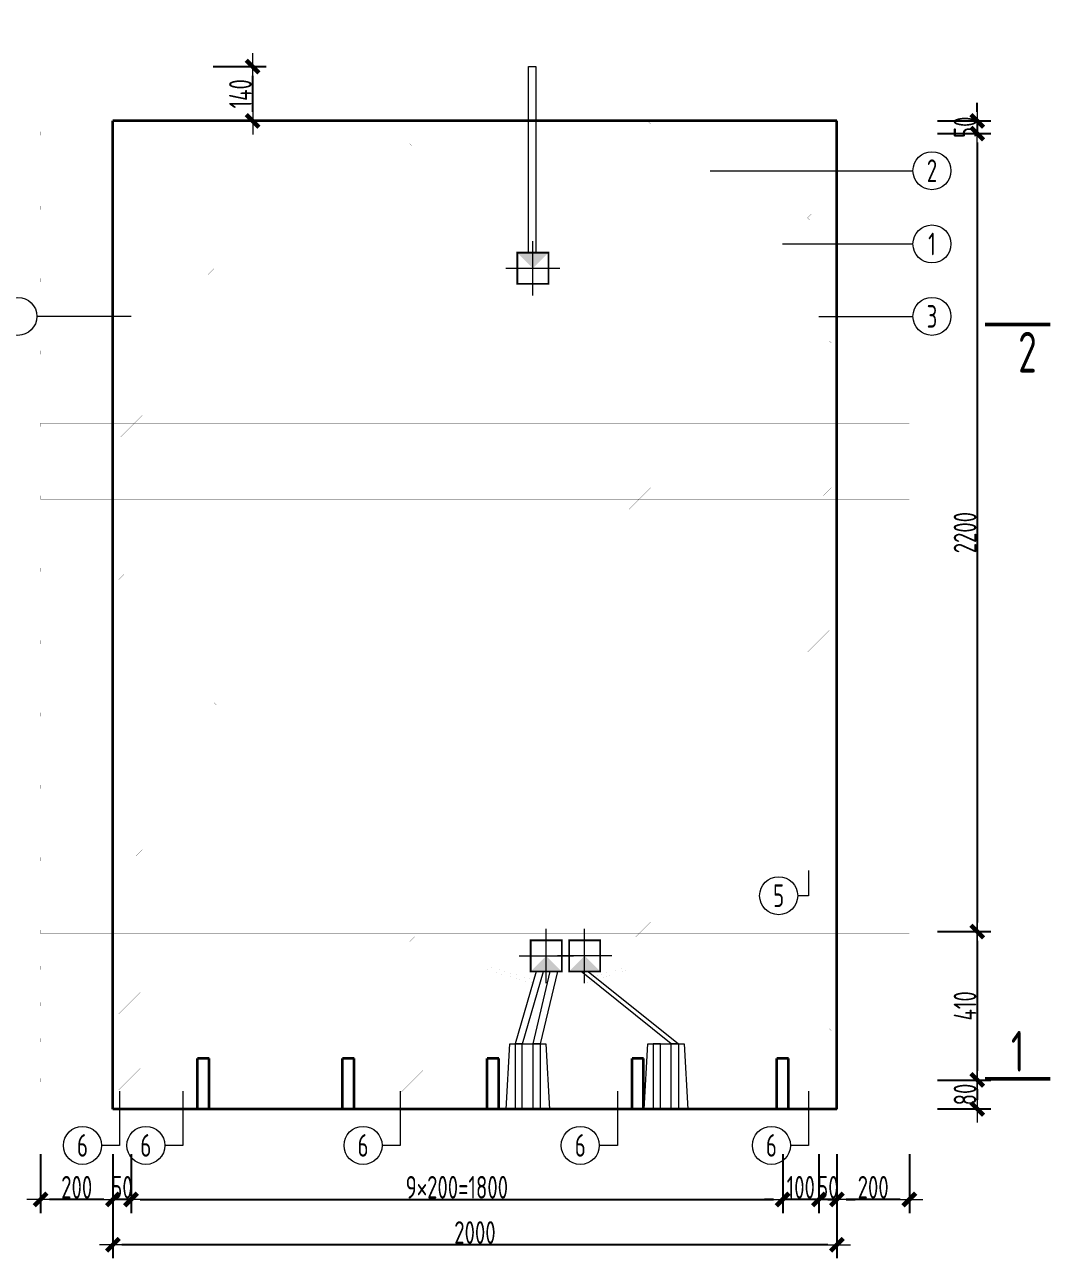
# Model space of a CAD drawing. Extents: x -85320 to 1679916, y -1321939 to 627.
# Drawn here: x 1211594 to 1222926, y -1169904 to -1156270 of the extents above; entities that cross this region are included whole.
import ezdxf
from ezdxf.enums import TextEntityAlignment as Align

# ---------------------------------------------------------------- set-up
doc = ezdxf.new("R2010")
doc.units = 0
doc.header["$LTSCALE"] = 1000
doc.linetypes.add('DOTE', pattern=[2.42, 2, -0.2, 0.02, -0.2])
for name, color, linetype in [('DIAN BOX', 7, 'Continuous'), ('图名', 85, 'Continuous'), ('砼墙', 3, 'Continuous')]:
    doc.layers.add(name, color=color, linetype=linetype)
for name, color, linetype, lineweight in [('WCOL', 7, 'Continuous', 0), ('手孔', 6, 'Continuous', 0), ('直线', 7, 'Continuous', 18), ('预制墙墙身水平筋', 130, 'Continuous', 18), ('预制墙墙身纵向受力筋', 1, 'Continuous', 18), ('预制墙墙身纵向非受力筋', 94, 'Continuous', 18), ('预制墙墙身附加筋', 94, 'Continuous', 18), ('预制墙拉筋', 130, 'Continuous', 18), ('预制墙详图标注', 3, 'Continuous', 18), ('预制墙详图轮廓', 3, 'Continuous', 35)]:
    doc.layers.add(name, color=color, linetype=linetype, lineweight=lineweight)
doc.styles.add('样式 1', font='yjkeng.shx', dxfattribs={"width": 0.7, "bigfont": 'yjkchn.shx'})
doc.styles.add('样式 2', font='yjkeng.shx', dxfattribs={"width": 0.7, "bigfont": 'yjkchn.shx'})
doc.dimstyles.new('盈建科结构', dxfattribs={"dimscale": 100, "dimtxt": 2.5, "dimasz": 1, "dimexe": 1.5, "dimexo": 0.625, "dimgap": 0.1, "dimtad": 1, "dimdec": 0, "dimrnd": 1, "dimzin": 0, "dimdsep": 46, "dimtxsty": '样式 1', "dimblk": '_yjkbk', "dimblk1": 'ARCHTICK', "dimblk2": 'ARCHTICK', "dimcen": 0.09, "dimadec": 0, "dimazin": 0, "dimtfac": 1, "dimtdec": 4, "dimtix": 1, "dimtmove": 2, "dimatfit": 3, "dimfxl": 1, "dimtolj": 1, "dimtzin": 0, "dimarcsym": 0})

# ---------------------------------------------------------------- blocks, each defined once
blk = doc.blocks.new('_yjkbk')
blk.add_line((-1, 0), (1.5, 0))
blk.add_lwpolyline([(-0.7, -0.7, 0.5, 0.5, 0), (0.7, 0.7, 0.5, 0.5, 0)], format="xyseb")
blk = doc.blocks.new('*D4635')
at = {"layer": 'Defpoints', "color": 0, "transparency": 16777216}
for p in [(1220569, -1168754), (1221369, -1168754), (1220569, -1169254)]:
    blk.add_point(p, dxfattribs=at)
at = {"layer": '预制墙详图标注', "color": 0, "lineweight": -2, "transparency": 16777216}
for p, q in [((1220569, -1168754), (1220569, -1169404)), ((1221369, -1168754), (1221369, -1169404)), ((1221269, -1169254), (1220669, -1169254))]:
    blk.add_line(p, q, dxfattribs=at)
at = {"layer": '预制墙详图标注', "color": 0, "lineweight": -2, "transparency": 16777216, "xscale": 100, "yscale": 100, "zscale": 100, "rotation": 180}
blk.add_blockref('_yjkbk', (1220569, -1169254), dxfattribs=at)
at = {"layer": '预制墙详图标注', "color": 0, "lineweight": -2, "transparency": 16777216, "xscale": 100, "yscale": 100, "zscale": 100}
blk.add_blockref('_yjkbk', (1221369, -1169254), dxfattribs=at)
at = {"layer": '预制墙详图标注', "color": 0, "transparency": 16777216, "insert": (1220969, -1169244), "char_height": 250, "attachment_point": 8, "style": '样式 1'}
blk.add_mtext('\\A1;200', dxfattribs=at)
blk = doc.blocks.new('_ArchTick')
at = {"color": 0, "linetype": 'ByBlock', "const_width": 0.4}
blk.add_lwpolyline([(-0.5, -0.5), (0.5, 0.5)], dxfattribs=at)
blk = doc.blocks.new('*D4636')
at = {"layer": 'Defpoints', "color": 0, "transparency": 16777216}
for p in [(1220369, -1168754), (1220569, -1168754), (1220369, -1169254)]:
    blk.add_point(p, dxfattribs=at)
at = {"layer": '预制墙详图标注', "color": 0, "lineweight": -2, "transparency": 16777216}
for p, q in [((1220369, -1168754), (1220369, -1169404)), ((1220569, -1168754), (1220569, -1169404)), ((1220269, -1169254), (1220169, -1169254)), ((1220569, -1169254), (1220369, -1169254)), ((1220669, -1169254), (1220769, -1169254))]:
    blk.add_line(p, q, dxfattribs=at)
at = {"layer": '预制墙详图标注', "color": 0, "lineweight": -2, "transparency": 16777216, "xscale": 100, "yscale": 100, "zscale": 100}
blk.add_blockref('_yjkbk', (1220369, -1169254), dxfattribs=at)
at = {"layer": '预制墙详图标注', "color": 0, "lineweight": -2, "transparency": 16777216, "xscale": 100, "yscale": 100, "zscale": 100, "rotation": 180}
blk.add_blockref('_yjkbk', (1220569, -1169254), dxfattribs=at)
at = {"layer": '预制墙详图标注', "color": 0, "transparency": 16777216, "insert": (1220469, -1169244), "char_height": 250, "attachment_point": 8, "style": '样式 1'}
blk.add_mtext('\\A1;50', dxfattribs=at)
blk = doc.blocks.new('*D4637')
at = {"layer": 'Defpoints', "color": 0, "transparency": 16777216}
for p in [(1219969, -1168754), (1220369, -1168754), (1219969, -1169254)]:
    blk.add_point(p, dxfattribs=at)
at = {"layer": '预制墙详图标注', "color": 0, "lineweight": -2, "transparency": 16777216}
for p, q in [((1219969, -1168754), (1219969, -1169404)), ((1220369, -1168754), (1220369, -1169404)), ((1219869, -1169254), (1219769, -1169254)), ((1220369, -1169254), (1219969, -1169254)), ((1220469, -1169254), (1220569, -1169254))]:
    blk.add_line(p, q, dxfattribs=at)
at = {"layer": '预制墙详图标注', "color": 0, "lineweight": -2, "transparency": 16777216, "xscale": 100, "yscale": 100, "zscale": 100}
blk.add_blockref('_yjkbk', (1219969, -1169254), dxfattribs=at)
at = {"layer": '预制墙详图标注', "color": 0, "lineweight": -2, "transparency": 16777216, "xscale": 100, "yscale": 100, "zscale": 100, "rotation": 180}
blk.add_blockref('_yjkbk', (1220369, -1169254), dxfattribs=at)
at = {"layer": '预制墙详图标注', "color": 0, "transparency": 16777216, "insert": (1220169, -1169244), "char_height": 250, "attachment_point": 8, "style": '样式 1'}
blk.add_mtext('\\A1;100', dxfattribs=at)
blk = doc.blocks.new('*D4638')
at = {"layer": 'Defpoints', "color": 0, "transparency": 16777216}
for p in [(1212769, -1168754), (1219969, -1168754), (1219969, -1169254)]:
    blk.add_point(p, dxfattribs=at)
at = {"layer": '预制墙详图标注', "color": 0, "lineweight": -2, "transparency": 16777216}
for p, q in [((1212769, -1168817), (1212769, -1169404)), ((1219969, -1168817), (1219969, -1169404)), ((1212869, -1169254), (1219869, -1169254))]:
    blk.add_line(p, q, dxfattribs=at)
at = {"layer": '预制墙详图标注', "color": 0, "lineweight": -2, "transparency": 16777216, "xscale": 100, "yscale": 100, "zscale": 100, "rotation": 180}
blk.add_blockref('_yjkbk', (1212769, -1169254), dxfattribs=at)
at = {"layer": '预制墙详图标注', "color": 0, "lineweight": -2, "transparency": 16777216, "xscale": 100, "yscale": 100, "zscale": 100}
blk.add_blockref('_yjkbk', (1219969, -1169254), dxfattribs=at)
at = {"layer": '预制墙详图标注', "color": 0, "transparency": 16777216, "insert": (1216369, -1169244), "char_height": 250, "attachment_point": 8, "style": '样式 1'}
blk.add_mtext('\\A1;9×200=1800', dxfattribs=at)
blk = doc.blocks.new('*D4639')
at = {"layer": 'Defpoints', "color": 0, "transparency": 16777216}
for p in [(1212569, -1168754), (1212769, -1168754), (1212569, -1169254)]:
    blk.add_point(p, dxfattribs=at)
at = {"layer": '预制墙详图标注', "color": 0, "lineweight": -2, "transparency": 16777216}
for p, q in [((1212569, -1168754), (1212569, -1169404)), ((1212769, -1168754), (1212769, -1169404)), ((1212469, -1169254), (1212369, -1169254)), ((1212769, -1169254), (1212569, -1169254)), ((1212869, -1169254), (1212969, -1169254))]:
    blk.add_line(p, q, dxfattribs=at)
at = {"layer": '预制墙详图标注', "color": 0, "lineweight": -2, "transparency": 16777216, "xscale": 100, "yscale": 100, "zscale": 100}
blk.add_blockref('_yjkbk', (1212569, -1169254), dxfattribs=at)
at = {"layer": '预制墙详图标注', "color": 0, "lineweight": -2, "transparency": 16777216, "xscale": 100, "yscale": 100, "zscale": 100, "rotation": 180}
blk.add_blockref('_yjkbk', (1212769, -1169254), dxfattribs=at)
at = {"layer": '预制墙详图标注', "color": 0, "transparency": 16777216, "insert": (1212669, -1169244), "char_height": 250, "attachment_point": 8, "style": '样式 1'}
blk.add_mtext('\\A1;50', dxfattribs=at)
blk = doc.blocks.new('*D4640')
at = {"layer": 'Defpoints', "color": 0, "transparency": 16777216}
for p in [(1211769, -1168754), (1212569, -1168754), (1211769, -1169254)]:
    blk.add_point(p, dxfattribs=at)
at = {"layer": '预制墙详图标注', "color": 0, "lineweight": -2, "transparency": 16777216}
for p, q in [((1211769, -1168754), (1211769, -1169404)), ((1212569, -1168754), (1212569, -1169404)), ((1212469, -1169254), (1211869, -1169254))]:
    blk.add_line(p, q, dxfattribs=at)
at = {"layer": '预制墙详图标注', "color": 0, "lineweight": -2, "transparency": 16777216, "xscale": 100, "yscale": 100, "zscale": 100, "rotation": 180}
blk.add_blockref('_yjkbk', (1211769, -1169254), dxfattribs=at)
at = {"layer": '预制墙详图标注', "color": 0, "lineweight": -2, "transparency": 16777216, "xscale": 100, "yscale": 100, "zscale": 100}
blk.add_blockref('_yjkbk', (1212569, -1169254), dxfattribs=at)
at = {"layer": '预制墙详图标注', "color": 0, "transparency": 16777216, "insert": (1212169, -1169244), "char_height": 250, "attachment_point": 8, "style": '样式 1'}
blk.add_mtext('\\A1;200', dxfattribs=at)
blk = doc.blocks.new('*D4647')
at = {"layer": 'Defpoints', "color": 0, "transparency": 16777216}
for p in [(1212569, -1169254), (1220569, -1169254), (1212569, -1169754)]:
    blk.add_point(p, dxfattribs=at)
at = {"layer": '预制墙详图标注', "color": 0, "lineweight": -2, "transparency": 16777216}
for p, q in [((1212569, -1169317), (1212569, -1169904)), ((1220569, -1169317), (1220569, -1169904)), ((1220469, -1169754), (1212669, -1169754))]:
    blk.add_line(p, q, dxfattribs=at)
at = {"layer": '预制墙详图标注', "color": 0, "lineweight": -2, "transparency": 16777216, "xscale": 100, "yscale": 100, "zscale": 100, "rotation": 180}
blk.add_blockref('_yjkbk', (1212569, -1169754), dxfattribs=at)
at = {"layer": '预制墙详图标注', "color": 0, "lineweight": -2, "transparency": 16777216, "xscale": 100, "yscale": 100, "zscale": 100}
blk.add_blockref('_yjkbk', (1220569, -1169754), dxfattribs=at)
at = {"layer": '预制墙详图标注', "color": 0, "transparency": 16777216, "insert": (1216569, -1169744), "char_height": 250, "attachment_point": 8, "style": '样式 1'}
blk.add_mtext('\\A1;2000', dxfattribs=at)
blk = doc.blocks.new('*D4648')
at = {"layer": 'Defpoints', "color": 0, "transparency": 16777216}
for p in [(1221619, -1167934), (1221619, -1168254), (1222119, -1168254)]:
    blk.add_point(p, dxfattribs=at)
at = {"layer": '预制墙详图标注', "color": 0, "lineweight": -2, "transparency": 16777216}
for p, q in [((1221681, -1167934), (1222269, -1167934)), ((1222119, -1168034), (1222119, -1168154)), ((1221681, -1168254), (1222269, -1168254))]:
    blk.add_line(p, q, dxfattribs=at)
at = {"layer": '预制墙详图标注', "color": 0, "lineweight": -2, "transparency": 16777216, "xscale": 100, "yscale": 100, "zscale": 100}
for p, rotation in [((1222119, -1167934), 90), ((1222119, -1168254), 270)]:
    blk.add_blockref('_yjkbk', p, dxfattribs=dict(at, rotation=rotation))
at = {"layer": '预制墙详图标注', "color": 0, "transparency": 16777216, "insert": (1222109, -1168094), "char_height": 250, "attachment_point": 8, "rotation": 90, "style": '样式 1'}
blk.add_mtext('\\A1;80', dxfattribs=at)
blk = doc.blocks.new('*D4649')
at = {"layer": 'Defpoints', "color": 0, "transparency": 16777216}
for p in [(1221619, -1166294), (1221619, -1167934), (1222119, -1167934)]:
    blk.add_point(p, dxfattribs=at)
at = {"layer": '预制墙详图标注', "color": 0, "lineweight": -2, "transparency": 16777216}
for p, q in [((1221681, -1166294), (1222269, -1166294)), ((1222119, -1166394), (1222119, -1167834)), ((1221681, -1167934), (1222269, -1167934))]:
    blk.add_line(p, q, dxfattribs=at)
at = {"layer": '预制墙详图标注', "color": 0, "lineweight": -2, "transparency": 16777216, "xscale": 100, "yscale": 100, "zscale": 100}
for p, rotation in [((1222119, -1166294), 90), ((1222119, -1167934), 270)]:
    blk.add_blockref('_yjkbk', p, dxfattribs=dict(at, rotation=rotation))
at = {"layer": '预制墙详图标注', "color": 0, "transparency": 16777216, "insert": (1222109, -1167114), "char_height": 250, "attachment_point": 8, "rotation": 90, "style": '样式 1'}
blk.add_mtext('\\A1;410', dxfattribs=at)
blk = doc.blocks.new('手孔')
at = {"layer": '手孔', "color": 6}
blk.add_lwpolyline([(1383436, -746221), (1383916, -746221), (1383876, -745501), (1383476, -745501)], close=True, dxfattribs=at)
at = {"layer": '手孔', "color": 4}
for points in [[(1383538, -746221), (1383618, -746221), (1383618, -745501), (1383538, -745501)], [(1383817, -746221), (1383737, -746221), (1383737, -745501), (1383817, -745501)]]:
    blk.add_lwpolyline(points, close=True, dxfattribs=at)
blk = doc.blocks.new('线盒')
at = {"layer": 'DIAN BOX'}
h = blk.add_hatch(color=256, dxfattribs=at)
h.dxf.hatch_style = 1
h.paths.add_polyline_path([(1465682, -670175), (1465854, -670347), (1465510, -670347)])
at = {"color": 6, "const_width": 20}
blk.add_lwpolyline([(1465510, -670003), (1465854, -670003), (1465854, -670347), (1465510, -670347), (1465510, -670003)], dxfattribs=at)
at = {"layer": 'WCOL', "color": 4, "linetype": 'DOTE'}
for p, q in [((1465682, -670475), (1465682, -669876)), ((1465383, -670175), (1465982, -670175))]:
    blk.add_line(p, q, dxfattribs=at)
at = {"layer": 'WCOL', "color": 5}
blk.add_lwpolyline([(1465510, -670347), (1465854, -670347), (1465854, -670003), (1465510, -670003)], close=True, dxfattribs=at)
blk = doc.blocks.new('线盒反')
at = {"layer": 'DIAN BOX'}
h = blk.add_hatch(color=256, dxfattribs=at)
h.dxf.hatch_style = 1
h.paths.add_polyline_path([(1384986, -744413), (1384814, -744241), (1385158, -744241)])
at = {"color": 6, "const_width": 20}
blk.add_lwpolyline([(1384814, -744241), (1384814, -744241), (1385158, -744241), (1385158, -744585), (1384814, -744585), (1384814, -744241)], dxfattribs=at)
at = {"layer": 'WCOL', "color": 4, "linetype": 'DOTE'}
for p, q in [((1384986, -744712), (1384986, -744113)), ((1385286, -744413), (1384687, -744413))]:
    blk.add_line(p, q, dxfattribs=at)
at = {"layer": 'WCOL', "color": 5}
blk.add_lwpolyline([(1385158, -744585), (1384814, -744585), (1384814, -744241), (1385158, -744241)], close=True, dxfattribs=at)
blk = doc.blocks.new('*D4703')
at = {"layer": 'Defpoints', "color": 0, "transparency": 16777216}
for p in [(1221619, -1157474), (1221619, -1166294), (1222119, -1166294)]:
    blk.add_point(p, dxfattribs=at)
at = {"layer": '预制墙详图标注', "color": 0, "lineweight": -2, "transparency": 16777216}
for p, q in [((1221681, -1157474), (1222269, -1157474)), ((1222119, -1157574), (1222119, -1166194)), ((1221681, -1166294), (1222269, -1166294))]:
    blk.add_line(p, q, dxfattribs=at)
at = {"layer": '预制墙详图标注', "color": 0, "lineweight": -2, "transparency": 16777216, "xscale": 100, "yscale": 100, "zscale": 100}
for p, rotation in [((1222119, -1157474), 90), ((1222119, -1166294), 270)]:
    blk.add_blockref('_yjkbk', p, dxfattribs=dict(at, rotation=rotation))
at = {"layer": '预制墙详图标注', "color": 0, "transparency": 16777216, "insert": (1222109, -1161884), "char_height": 250, "attachment_point": 8, "rotation": 90, "style": '样式 1'}
blk.add_mtext('\\A1;2200', dxfattribs=at)
blk = doc.blocks.new('*D4704')
at = {"layer": 'Defpoints', "color": 0, "transparency": 16777216}
for p in [(1221619, -1157334), (1221619, -1157474), (1222119, -1157474)]:
    blk.add_point(p, dxfattribs=at)
at = {"layer": '预制墙详图标注', "color": 0, "lineweight": -2, "transparency": 16777216}
for p, q in [((1222119, -1157234), (1222119, -1157134)), ((1221681, -1157334), (1222269, -1157334)), ((1222119, -1157334), (1222119, -1157474)), ((1221681, -1157474), (1222269, -1157474)), ((1222119, -1157574), (1222119, -1157674))]:
    blk.add_line(p, q, dxfattribs=at)
at = {"layer": '预制墙详图标注', "color": 0, "lineweight": -2, "transparency": 16777216, "xscale": 100, "yscale": 100, "zscale": 100}
for p, rotation in [((1222119, -1157334), 270), ((1222119, -1157474), 90)]:
    blk.add_blockref('_yjkbk', p, dxfattribs=dict(at, rotation=rotation))
at = {"layer": '预制墙详图标注', "color": 0, "transparency": 16777216, "insert": (1222109, -1157404), "char_height": 250, "attachment_point": 8, "rotation": 90, "style": '样式 1'}
blk.add_mtext('\\A1;50', dxfattribs=at)
blk = doc.blocks.new('*D4712')
at = {"layer": 'Defpoints', "color": 0, "transparency": 16777216}
for p in [(1213613, -1156734), (1214113, -1156734), (1213613, -1157334)]:
    blk.add_point(p, dxfattribs=at)
at = {"layer": '预制墙详图标注', "color": 0, "lineweight": -2, "transparency": 16777216}
for p, q in [((1213675, -1156734), (1214263, -1156734)), ((1214113, -1157234), (1214113, -1156834)), ((1213675, -1157334), (1214263, -1157334))]:
    blk.add_line(p, q, dxfattribs=at)
at = {"layer": '预制墙详图标注', "color": 0, "lineweight": -2, "transparency": 16777216, "xscale": 100, "yscale": 100, "zscale": 100}
for p, rotation in [((1214113, -1156734), 90), ((1214113, -1157334), 270)]:
    blk.add_blockref('_yjkbk', p, dxfattribs=dict(at, rotation=rotation))
at = {"layer": '预制墙详图标注', "color": 0, "transparency": 16777216, "insert": (1214103, -1157034), "char_height": 250, "attachment_point": 8, "rotation": 90, "style": '样式 1'}
blk.add_mtext('\\A1;140', dxfattribs=at)

msp = doc.modelspace()

# ---------------------------------------------------------------- linework, layer by layer
at = {"layer": 'WCOL', "color": 7}
for points in [[(1217242.415, -1158790.354), (1217162.415, -1158790.354), (1217161.051, -1156734.355), (1217241.051, -1156734.355)], [(1217012.595, -1167534.355), (1217092.595, -1167534.355), (1217326.598, -1166734.355), (1217246.598, -1166734.355)], [(1217291.078, -1167534.355), (1217211.078, -1167534.355), (1217401.636, -1166734.355), (1217481.636, -1166734.355)], [(1218817.887, -1167534.354), (1218737.887, -1167534.354), (1217740.733, -1166734.355), (1217820.733, -1166734.355)]]:
    msp.add_lwpolyline(points, close=True, dxfattribs=at)
at = {"layer": '图名', "lineweight": 50}
for p, q in [((1222206.233, -1159584.355), (1222926.233, -1159584.355)), ((1222206.233, -1167922.355), (1222926.233, -1167922.355))]:
    msp.add_line(p, q, dxfattribs=at)
at = {"layer": '直线', "lineweight": 18}
for p, q in [((1219168.733, -1157884.078), (1221408.733, -1157884.078)), ((1219968.733, -1158694.078), (1221408.733, -1158694.078)), ((1212768.733, -1159494.078), (1211728.733, -1159494.078)), ((1220368.733, -1159494.078), (1221408.733, -1159494.078))]:
    msp.add_line(p, q, dxfattribs=at)
for points in [[(1220254.736, -1165616.352), (1220254.736, -1165896.352), (1220134.736, -1165896.352)], [(1212642.731, -1168056.352), (1212642.731, -1168656.352), (1212442.731, -1168656.352)], [(1213342.736, -1168056.352), (1213342.736, -1168656.352), (1213142.736, -1168656.352)], [(1215742.736, -1168056.352), (1215742.736, -1168656.352), (1215542.736, -1168656.352)], [(1218142.736, -1168056.352), (1218142.736, -1168656.352), (1217942.736, -1168656.352)], [(1220254.736, -1168056.352), (1220254.736, -1168656.352), (1220054.736, -1168656.352)]]:
    msp.add_lwpolyline(points, dxfattribs=at)
for centre in [(1221618.733, -1157884.078), (1221618.733, -1158694.078), (1211518.733, -1159494.078), (1221618.733, -1159494.078), (1219924.736, -1165896.352), (1212232.731, -1168656.352), (1212932.736, -1168656.352), (1215332.736, -1168656.352), (1217732.736, -1168656.352), (1219844.736, -1168656.352)]:
    msp.add_circle(centre, 210, dxfattribs=at)
at = {"layer": '砼墙', "lineweight": 35}
for p, q in [((1213504.733, -1168254.355), (1213504.733, -1167694.355)), ((1213632.733, -1167694.355), (1213504.733, -1167694.355)), ((1213632.733, -1168254.355), (1213632.733, -1167694.355)), ((1215104.733, -1168254.355), (1215104.733, -1167694.355)), ((1215232.733, -1167694.355), (1215104.733, -1167694.355)), ((1215232.733, -1168254.355), (1215232.733, -1167694.355)), ((1216704.733, -1168254.355), (1216704.733, -1167694.355)), ((1216832.733, -1167694.355), (1216704.733, -1167694.355)), ((1216832.733, -1168254.355), (1216832.733, -1167694.355)), ((1218304.733, -1168254.355), (1218304.733, -1167694.355)), ((1218432.733, -1167694.355), (1218304.733, -1167694.355)), ((1218432.733, -1168254.355), (1218432.733, -1167694.355)), ((1219904.733, -1168254.355), (1219904.733, -1167694.355)), ((1220032.733, -1167694.355), (1219904.733, -1167694.355)), ((1220032.733, -1168254.355), (1220032.733, -1167694.355))]:
    msp.add_line(p, q, dxfattribs=at)
at = {"layer": '预制墙墙身水平筋', "lineweight": 18, "const_width": 0.18}
for points in [[(1221232.198, -1157494.355), (1221368.733, -1157494.355), (1221368.733, -1157454.355), (1211768.733, -1157454.355), (1211768.733, -1157494.355), (1211905.269, -1157494.355), (1211905.269, -1157454.355), (1211768.733, -1157454.355), (1211768.733, -1157494.355), (1221368.733, -1157494.355), (1221368.733, -1157454.355), (1221232.198, -1157454.355)], [(1221232.198, -1157494.355), (1221368.733, -1157494.355), (1221368.733, -1157454.355), (1211768.733, -1157454.355), (1211768.733, -1157494.355), (1211905.269, -1157494.355), (1211905.269, -1157454.355), (1211768.733, -1157454.355), (1211768.733, -1157494.355), (1221368.733, -1157494.355), (1221368.733, -1157454.355), (1221232.198, -1157454.355)], [(1221232.198, -1158314.355), (1221368.733, -1158314.355), (1221368.733, -1158274.355), (1211768.733, -1158274.355), (1211768.733, -1158314.355), (1211905.269, -1158314.355), (1211905.269, -1158274.355), (1211768.733, -1158274.355), (1211768.733, -1158314.355), (1221368.733, -1158314.355), (1221368.733, -1158274.355), (1221232.198, -1158274.355)], [(1221232.198, -1158314.355), (1221368.733, -1158314.355), (1221368.733, -1158274.355), (1211768.733, -1158274.355), (1211768.733, -1158314.355), (1211905.269, -1158314.355), (1211905.269, -1158274.355), (1211768.733, -1158274.355), (1211768.733, -1158314.355), (1221368.733, -1158314.355), (1221368.733, -1158274.355), (1221232.198, -1158274.355)], [(1221232.198, -1159114.355), (1221368.733, -1159114.355), (1221368.733, -1159074.355), (1211768.733, -1159074.355), (1211768.733, -1159114.355), (1211905.269, -1159114.355), (1211905.269, -1159074.355), (1211768.733, -1159074.355), (1211768.733, -1159114.355), (1221368.733, -1159114.355), (1221368.733, -1159074.355), (1221232.198, -1159074.355)], [(1221232.198, -1159114.355), (1221368.733, -1159114.355), (1221368.733, -1159074.355), (1211768.733, -1159074.355), (1211768.733, -1159114.355), (1211905.269, -1159114.355), (1211905.269, -1159074.355), (1211768.733, -1159074.355), (1211768.733, -1159114.355), (1221368.733, -1159114.355), (1221368.733, -1159074.355), (1221232.198, -1159074.355)], [(1221232.198, -1159914.355), (1221368.733, -1159914.355), (1221368.733, -1159874.355), (1211768.733, -1159874.355), (1211768.733, -1159914.355), (1211905.269, -1159914.355), (1211905.269, -1159874.355), (1211768.733, -1159874.355), (1211768.733, -1159914.355), (1221368.733, -1159914.355), (1221368.733, -1159874.355), (1221232.198, -1159874.355)], [(1221232.198, -1159914.355), (1221368.733, -1159914.355), (1221368.733, -1159874.355), (1211768.733, -1159874.355), (1211768.733, -1159914.355), (1211905.269, -1159914.355), (1211905.269, -1159874.355), (1211768.733, -1159874.355), (1211768.733, -1159914.355), (1221368.733, -1159914.355), (1221368.733, -1159874.355), (1221232.198, -1159874.355)], [(1221232.198, -1160714.355), (1221368.733, -1160714.355), (1221368.733, -1160674.355), (1211768.733, -1160674.355), (1211768.733, -1160714.355), (1211905.269, -1160714.355), (1211905.269, -1160674.355), (1211768.733, -1160674.355), (1211768.733, -1160714.355), (1221368.733, -1160714.355), (1221368.733, -1160674.355), (1221232.198, -1160674.355)], [(1221232.198, -1160714.355), (1221368.733, -1160714.355), (1221368.733, -1160674.355), (1211768.733, -1160674.355), (1211768.733, -1160714.355), (1211905.269, -1160714.355), (1211905.269, -1160674.355), (1211768.733, -1160674.355), (1211768.733, -1160714.355), (1221368.733, -1160714.355), (1221368.733, -1160674.355), (1221232.198, -1160674.355)], [(1221232.198, -1161514.355), (1221368.733, -1161514.355), (1221368.733, -1161474.355), (1211768.733, -1161474.355), (1211768.733, -1161514.355), (1211905.269, -1161514.355), (1211905.269, -1161474.355), (1211768.733, -1161474.355), (1211768.733, -1161514.355), (1221368.733, -1161514.355), (1221368.733, -1161474.355), (1221232.198, -1161474.355)], [(1221232.198, -1161514.355), (1221368.733, -1161514.355), (1221368.733, -1161474.355), (1211768.733, -1161474.355), (1211768.733, -1161514.355), (1211905.269, -1161514.355), (1211905.269, -1161474.355), (1211768.733, -1161474.355), (1211768.733, -1161514.355), (1221368.733, -1161514.355), (1221368.733, -1161474.355), (1221232.198, -1161474.355)], [(1221232.198, -1162314.355), (1221368.733, -1162314.355), (1221368.733, -1162274.355), (1211768.733, -1162274.355), (1211768.733, -1162314.355), (1211905.269, -1162314.355), (1211905.269, -1162274.355), (1211768.733, -1162274.355), (1211768.733, -1162314.355), (1221368.733, -1162314.355), (1221368.733, -1162274.355), (1221232.198, -1162274.355)], [(1221232.198, -1162314.355), (1221368.733, -1162314.355), (1221368.733, -1162274.355), (1211768.733, -1162274.355), (1211768.733, -1162314.355), (1211905.269, -1162314.355), (1211905.269, -1162274.355), (1211768.733, -1162274.355), (1211768.733, -1162314.355), (1221368.733, -1162314.355), (1221368.733, -1162274.355), (1221232.198, -1162274.355)], [(1221232.198, -1163114.355), (1221368.733, -1163114.355), (1221368.733, -1163074.355), (1211768.733, -1163074.355), (1211768.733, -1163114.355), (1211905.269, -1163114.355), (1211905.269, -1163074.355), (1211768.733, -1163074.355), (1211768.733, -1163114.355), (1221368.733, -1163114.355), (1221368.733, -1163074.355), (1221232.198, -1163074.355)], [(1221232.198, -1163114.355), (1221368.733, -1163114.355), (1221368.733, -1163074.355), (1211768.733, -1163074.355), (1211768.733, -1163114.355), (1211905.269, -1163114.355), (1211905.269, -1163074.355), (1211768.733, -1163074.355), (1211768.733, -1163114.355), (1221368.733, -1163114.355), (1221368.733, -1163074.355), (1221232.198, -1163074.355)], [(1221232.198, -1163914.355), (1221368.733, -1163914.355), (1221368.733, -1163874.355), (1211768.733, -1163874.355), (1211768.733, -1163914.355), (1211905.269, -1163914.355), (1211905.269, -1163874.355), (1211768.733, -1163874.355), (1211768.733, -1163914.355), (1221368.733, -1163914.355), (1221368.733, -1163874.355), (1221232.198, -1163874.355)], [(1221232.198, -1163914.355), (1221368.733, -1163914.355), (1221368.733, -1163874.355), (1211768.733, -1163874.355), (1211768.733, -1163914.355), (1211905.269, -1163914.355), (1211905.269, -1163874.355), (1211768.733, -1163874.355), (1211768.733, -1163914.355), (1221368.733, -1163914.355), (1221368.733, -1163874.355), (1221232.198, -1163874.355)], [(1221232.198, -1164714.355), (1221368.733, -1164714.355), (1221368.733, -1164674.355), (1211768.733, -1164674.355), (1211768.733, -1164714.355), (1211905.269, -1164714.355), (1211905.269, -1164674.355), (1211768.733, -1164674.355), (1211768.733, -1164714.355), (1221368.733, -1164714.355), (1221368.733, -1164674.355), (1221232.198, -1164674.355)], [(1221232.198, -1164714.355), (1221368.733, -1164714.355), (1221368.733, -1164674.355), (1211768.733, -1164674.355), (1211768.733, -1164714.355), (1211905.269, -1164714.355), (1211905.269, -1164674.355), (1211768.733, -1164674.355), (1211768.733, -1164714.355), (1221368.733, -1164714.355), (1221368.733, -1164674.355), (1221232.198, -1164674.355)], [(1221232.198, -1165514.355), (1221368.733, -1165514.355), (1221368.733, -1165474.355), (1211768.733, -1165474.355), (1211768.733, -1165514.355), (1211905.269, -1165514.355), (1211905.269, -1165474.355), (1211768.733, -1165474.355), (1211768.733, -1165514.355), (1221368.733, -1165514.355), (1221368.733, -1165474.355), (1221232.198, -1165474.355)], [(1221232.198, -1165514.355), (1221368.733, -1165514.355), (1221368.733, -1165474.355), (1211768.733, -1165474.355), (1211768.733, -1165514.355), (1211905.269, -1165514.355), (1211905.269, -1165474.355), (1211768.733, -1165474.355), (1211768.733, -1165514.355), (1221368.733, -1165514.355), (1221368.733, -1165474.355), (1221232.198, -1165474.355)], [(1221232.198, -1166314.355), (1221368.733, -1166314.355), (1221368.733, -1166274.355), (1211768.733, -1166274.355), (1211768.733, -1166314.355), (1211905.269, -1166314.355), (1211905.269, -1166274.355), (1211768.733, -1166274.355), (1211768.733, -1166314.355), (1221368.733, -1166314.355), (1221368.733, -1166274.355), (1221232.198, -1166274.355)], [(1221232.198, -1166314.355), (1221368.733, -1166314.355), (1221368.733, -1166274.355), (1211768.733, -1166274.355), (1211768.733, -1166314.355), (1211905.269, -1166314.355), (1211905.269, -1166274.355), (1211768.733, -1166274.355), (1211768.733, -1166314.355), (1221368.733, -1166314.355), (1221368.733, -1166274.355), (1221232.198, -1166274.355)], [(1221232.198, -1167114.355), (1221368.733, -1167114.355), (1221368.733, -1167074.355), (1211768.733, -1167074.355), (1211768.733, -1167114.355), (1211905.269, -1167114.355), (1211905.269, -1167074.355), (1211768.733, -1167074.355), (1211768.733, -1167114.355), (1221368.733, -1167114.355), (1221368.733, -1167074.355), (1221232.198, -1167074.355)], [(1221232.198, -1167114.355), (1221368.733, -1167114.355), (1221368.733, -1167074.355), (1211768.733, -1167074.355), (1211768.733, -1167114.355), (1211905.269, -1167114.355), (1211905.269, -1167074.355), (1211768.733, -1167074.355), (1211768.733, -1167114.355), (1221368.733, -1167114.355), (1221368.733, -1167074.355), (1221232.198, -1167074.355)], [(1221232.198, -1167514.355), (1221368.733, -1167514.355), (1221368.733, -1167474.355), (1211768.733, -1167474.355), (1211768.733, -1167514.355), (1211905.269, -1167514.355), (1211905.269, -1167474.355), (1211768.733, -1167474.355), (1211768.733, -1167514.355), (1221368.733, -1167514.355), (1221368.733, -1167474.355), (1221232.198, -1167474.355)], [(1221232.198, -1167514.355), (1221368.733, -1167514.355), (1221368.733, -1167474.355), (1211768.733, -1167474.355), (1211768.733, -1167514.355), (1211905.269, -1167514.355), (1211905.269, -1167474.355), (1211768.733, -1167474.355), (1211768.733, -1167514.355), (1221368.733, -1167514.355), (1221368.733, -1167474.355), (1221232.198, -1167474.355)]]:
    msp.add_lwpolyline(points, close=True, dxfattribs=at)
for points in [[(1216694.292, -1166674.355), (1211768.733, -1166674.355), (1211768.733, -1166714.355), (1211905.269, -1166714.355), (1211905.269, -1166674.355), (1211768.733, -1166674.355), (1211768.733, -1166714.355), (1216698.263, -1166714.355)], [(1216694.292, -1166674.355), (1211768.733, -1166674.355), (1211768.733, -1166714.355), (1211905.269, -1166714.355), (1211905.269, -1166674.355), (1211768.733, -1166674.355), (1211768.733, -1166714.355), (1216698.263, -1166714.355)], [(1217196.733, -1166821.706), (1216694.292, -1166674.355)], [(1216698.263, -1166714.355), (1217196.733, -1166861.706)], [(1218279.022, -1166674.355), (1217780.733, -1166821.706)], [(1217780.733, -1166861.706), (1218275.05, -1166714.355)], [(1218275.05, -1166714.355), (1221368.733, -1166714.355), (1221368.733, -1166674.355), (1221232.198, -1166674.355), (1221232.198, -1166714.355), (1221368.733, -1166714.355), (1221368.733, -1166674.355), (1218279.022, -1166674.355)], [(1218275.05, -1166714.355), (1221368.733, -1166714.355), (1221368.733, -1166674.355), (1221232.198, -1166674.355), (1221232.198, -1166714.355), (1221368.733, -1166714.355), (1221368.733, -1166674.355), (1218279.022, -1166674.355)], [(1217780.733, -1166821.706), (1217196.733, -1166821.706)], [(1217196.733, -1166861.706), (1217780.733, -1166861.706)], [(1216832.733, -1167914.355), (1211768.733, -1167914.355), (1211768.733, -1167954.355), (1211905.269, -1167954.355), (1211905.269, -1167914.355), (1211768.733, -1167914.355), (1211768.733, -1167954.355), (1216832.733, -1167954.355)], [(1218421.152, -1167914.355), (1217484.305, -1167914.355)], [(1217487.701, -1167954.355), (1218419.057, -1167954.355)], [(1219045.995, -1167954.355), (1221368.733, -1167954.355), (1221368.733, -1167914.355), (1221232.198, -1167914.355), (1221232.198, -1167954.355)], [(1221232.198, -1167954.355), (1221368.733, -1167954.355), (1221368.733, -1167914.355), (1219050.987, -1167914.355)]]:
    msp.add_lwpolyline(points, dxfattribs=at)
at = {"layer": '预制墙墙身纵向受力筋', "lineweight": 18, "const_width": 0.18}
for points in [[(1213600.733, -1167770.355), (1213600.733, -1156270.355), (1213536.733, -1156270.355), (1213536.733, -1167770.355)], [(1215200.733, -1167770.355), (1215200.733, -1156270.355), (1215136.733, -1156270.355), (1215136.733, -1167770.355)], [(1216800.733, -1167770.355), (1216800.733, -1156270.355), (1216736.733, -1156270.355), (1216736.733, -1167770.355)], [(1218400.733, -1167770.355), (1218400.733, -1156270.355), (1218336.733, -1156270.355), (1218336.733, -1167770.355)], [(1220000.733, -1167770.355), (1220000.733, -1156270.355), (1219936.733, -1156270.355), (1219936.733, -1167770.355)]]:
    msp.add_lwpolyline(points, close=True, dxfattribs=at)
at = {"layer": '预制墙墙身纵向非受力筋', "lineweight": 18, "const_width": 0.18}
for points in [[(1214384.733, -1168194.355), (1214384.733, -1157394.355), (1214352.733, -1157394.355), (1214352.733, -1168194.355)], [(1215984.733, -1168194.355), (1215984.733, -1157394.355), (1215952.733, -1157394.355), (1215952.733, -1168194.355)], [(1217584.733, -1168194.355), (1217584.733, -1157394.355), (1217552.733, -1157394.355), (1217552.733, -1168194.355)], [(1219184.733, -1168194.355), (1219184.733, -1157394.355), (1219152.733, -1157394.355), (1219152.733, -1168194.355)]]:
    msp.add_lwpolyline(points, close=True, dxfattribs=at)
at = {"layer": '预制墙墙身附加筋', "lineweight": 18, "const_width": 0.18}
for points in [[(1212796.733, -1168194.355), (1212796.733, -1157394.355), (1212740.733, -1157394.355), (1212740.733, -1168194.355)], [(1220396.733, -1168194.355), (1220396.733, -1157394.355), (1220340.733, -1157394.355), (1220340.733, -1168194.355)]]:
    msp.add_lwpolyline(points, close=True, dxfattribs=at)
at = {"layer": '预制墙拉筋', "lineweight": 18, "const_width": 0.18}
for points in [[(1212871.417, -1157345.039), (1212631.417, -1157585.039), (1212654.045, -1157607.666), (1212894.045, -1157367.666)], [(1213687.422, -1157345.039), (1213447.422, -1157585.039), (1213470.05, -1157607.666), (1213710.05, -1157367.666)], [(1216087.422, -1157345.039), (1215847.422, -1157585.039), (1215870.05, -1157607.666), (1216110.05, -1157367.666)], [(1218487.422, -1157345.039), (1218247.422, -1157585.039), (1218270.05, -1157607.666), (1218510.05, -1157367.666)], [(1220483.422, -1157345.039), (1220243.422, -1157585.039), (1220266.05, -1157607.666), (1220506.05, -1157367.666)], [(1212871.417, -1158165.039), (1212631.417, -1158405.039), (1212654.045, -1158427.666), (1212894.045, -1158187.666)], [(1220483.422, -1158165.039), (1220243.422, -1158405.039), (1220266.05, -1158427.666), (1220506.05, -1158187.666)], [(1212871.417, -1158965.039), (1212631.417, -1159205.039), (1212654.045, -1159227.666), (1212894.045, -1158987.666)], [(1213687.422, -1158965.039), (1213447.422, -1159205.039), (1213470.05, -1159227.666), (1213710.05, -1158987.666)], [(1216087.422, -1158965.039), (1215847.422, -1159205.039), (1215870.05, -1159227.666), (1216110.05, -1158987.666)], [(1218487.422, -1158965.039), (1218247.422, -1159205.039), (1218270.05, -1159227.666), (1218510.05, -1158987.666)], [(1220483.422, -1158965.039), (1220243.422, -1159205.039), (1220266.05, -1159227.666), (1220506.05, -1158987.666)], [(1212871.417, -1159765.039), (1212631.417, -1160005.039), (1212654.045, -1160027.666), (1212894.045, -1159787.666)], [(1220483.422, -1159765.039), (1220243.422, -1160005.039), (1220266.05, -1160027.666), (1220506.05, -1159787.666)], [(1212871.417, -1160565.039), (1212631.417, -1160805.039), (1212654.045, -1160827.666), (1212894.045, -1160587.666)], [(1220483.422, -1160565.039), (1220243.422, -1160805.039), (1220266.05, -1160827.666), (1220506.05, -1160587.666)], [(1212871.417, -1161365.039), (1212631.417, -1161605.039), (1212654.045, -1161627.666), (1212894.045, -1161387.666)], [(1213687.422, -1161365.039), (1213447.422, -1161605.039), (1213470.05, -1161627.666), (1213710.05, -1161387.666)], [(1216087.422, -1161365.039), (1215847.422, -1161605.039), (1215870.05, -1161627.666), (1216110.05, -1161387.666)], [(1218487.422, -1161365.039), (1218247.422, -1161605.039), (1218270.05, -1161627.666), (1218510.05, -1161387.666)], [(1220483.422, -1161365.039), (1220243.422, -1161605.039), (1220266.05, -1161627.666), (1220506.05, -1161387.666)], [(1212871.417, -1162165.039), (1212631.417, -1162405.039), (1212654.045, -1162427.666), (1212894.045, -1162187.666)], [(1220483.422, -1162165.039), (1220243.422, -1162405.039), (1220266.05, -1162427.666), (1220506.05, -1162187.666)], [(1212871.417, -1162965.039), (1212631.417, -1163205.039), (1212654.045, -1163227.666), (1212894.045, -1162987.666)], [(1220483.422, -1162965.039), (1220243.422, -1163205.039), (1220266.05, -1163227.666), (1220506.05, -1162987.666)], [(1212871.417, -1163765.039), (1212631.417, -1164005.039), (1212654.045, -1164027.666), (1212894.045, -1163787.666)], [(1213687.422, -1163765.039), (1213447.422, -1164005.039), (1213470.05, -1164027.666), (1213710.05, -1163787.666)], [(1216087.422, -1163765.039), (1215847.422, -1164005.039), (1215870.05, -1164027.666), (1216110.05, -1163787.666)], [(1218487.422, -1163765.039), (1218247.422, -1164005.039), (1218270.05, -1164027.666), (1218510.05, -1163787.666)], [(1220483.422, -1163765.039), (1220243.422, -1164005.039), (1220266.05, -1164027.666), (1220506.05, -1163787.666)], [(1212871.417, -1164565.039), (1212631.417, -1164805.039), (1212654.045, -1164827.666), (1212894.045, -1164587.666)], [(1220483.422, -1164565.039), (1220243.422, -1164805.039), (1220266.05, -1164827.666), (1220506.05, -1164587.666)], [(1212871.417, -1165365.039), (1212631.417, -1165605.039), (1212654.045, -1165627.666), (1212894.045, -1165387.666)], [(1220483.422, -1165365.039), (1220243.422, -1165605.039), (1220266.05, -1165627.666), (1220506.05, -1165387.666)], [(1212871.417, -1166165.039), (1212631.417, -1166405.039), (1212654.045, -1166427.666), (1212894.045, -1166187.666)], [(1213687.422, -1166165.039), (1213447.422, -1166405.039), (1213470.05, -1166427.666), (1213710.05, -1166187.666)], [(1216087.422, -1166165.039), (1215847.422, -1166405.039), (1215870.05, -1166427.666), (1216110.05, -1166187.666)], [(1218487.422, -1166165.039), (1218247.422, -1166405.039), (1218270.05, -1166427.666), (1218510.05, -1166187.666)], [(1220483.422, -1166165.039), (1220243.422, -1166405.039), (1220266.05, -1166427.666), (1220506.05, -1166187.666)], [(1212871.417, -1166565.039), (1212631.417, -1166805.039), (1212654.045, -1166827.666), (1212894.045, -1166587.666)], [(1220483.422, -1166565.039), (1220243.422, -1166805.039), (1220266.05, -1166827.666), (1220506.05, -1166587.666)], [(1212871.417, -1166965.039), (1212631.417, -1167205.039), (1212654.045, -1167227.666), (1212894.045, -1166987.666)], [(1220483.422, -1166965.039), (1220243.422, -1167205.039), (1220266.05, -1167227.666), (1220506.05, -1166987.666)], [(1212871.417, -1167365.039), (1212631.417, -1167605.039), (1212654.045, -1167627.666), (1212894.045, -1167387.666)], [(1220483.422, -1167365.039), (1220243.422, -1167605.039), (1220266.05, -1167627.666), (1220506.05, -1167387.666)], [(1212871.417, -1167805.039), (1212631.417, -1168045.039), (1212654.045, -1168067.666), (1212894.045, -1167827.666)], [(1213571.422, -1167805.039), (1213331.422, -1168045.039), (1213354.05, -1168067.666), (1213594.05, -1167827.666)], [(1215971.422, -1167805.039), (1215731.422, -1168045.039), (1215754.05, -1168067.666), (1215994.05, -1167827.666)], [(1218371.422, -1167805.039), (1218131.422, -1168045.039), (1218154.05, -1168067.666), (1218394.05, -1167827.666)], [(1220483.422, -1167805.039), (1220243.422, -1168045.039), (1220266.05, -1168067.666), (1220506.05, -1167827.666)]]:
    msp.add_lwpolyline(points, close=True, dxfattribs=at)
at = {"layer": '预制墙详图轮廓', "lineweight": 35}
for p, q in [((1220568.733, -1157334.355), (1212568.733, -1157334.355)), ((1212568.733, -1168254.355), (1212568.733, -1157334.355)), ((1220568.733, -1168254.355), (1220568.733, -1157334.355)), ((1220568.733, -1168254.355), (1212568.733, -1168254.355))]:
    msp.add_line(p, q, dxfattribs=at)

# ---------------------------------------------------------------- block references
at = {"layer": 'WCOL', "color": 7, "xscale": -1}
for name, p in [('线盒反', (2602195.082, -414549.657)), ('线盒', (2683463.187, -496386.919))]:
    msp.add_blockref(name, p, dxfattribs=at)
at = {"layer": 'WCOL', "color": 7}
msp.add_blockref('线盒', (-248325.72, -496386.919), dxfattribs=at)
at = {"layer": '手孔', "color": 7, "xscale": -1}
for p in [(2600829.267, -422033.474), (2602356.077, -422033.473)]:
    msp.add_blockref('手孔', p, dxfattribs=at)

# ---------------------------------------------------------------- texts
at = {"layer": '图名', "linetype": 'Continuous', "style": '样式 2', "width": 0.7}
for s, p in [('2', (1222776.233, -1160115.355)), ('1', (1222641.233, -1167841.355))]:
    msp.add_text(s, height=450, dxfattribs=at).set_placement(p, align=Align.RIGHT)
at = {"layer": '直线', "linetype": 'Continuous', "style": '样式 1', "width": 0.7}
for s, p in [('2', (1221618.733, -1157884.078)), ('1', (1221618.733, -1158694.078)), ('3', (1221618.733, -1159494.078)), ('5', (1219924.736, -1165896.352)), ('6', (1212232.731, -1168656.352)), ('6', (1212932.736, -1168656.352)), ('6', (1215332.736, -1168656.352)), ('6', (1217732.736, -1168656.352)), ('6', (1219844.736, -1168656.352))]:
    msp.add_text(s, height=250, dxfattribs=at).set_placement(p, align=Align.MIDDLE_CENTER)

# ---------------------------------------------------------------- dimensions: what is measured, and where the dimension line sits
at = {"layer": '预制墙详图标注'}
for p1, p2, distance, text, picture, middle in [((1213612.795, -1157334.355), (1213612.795, -1156734.355), -500, '140', '*D4712', (1213977.795, -1157034.355)), ((1221618.733, -1157334.355), (1221618.733, -1157474.355), 500, '50', '*D4704', (1221983.733, -1157404.355)), ((1221618.733, -1157474.355), (1221618.733, -1166294.355), 500, '2200', '*D4703', (1221983.733, -1161884.355)), ((1212768.733, -1168754.355), (1219968.733, -1168754.355), -500, '9×200=1800', '*D4638', (1216368.733, -1169119.355))]:
    dim = msp.add_aligned_dim(p1=p1, p2=p2, distance=distance, text=text, dimstyle='盈建科结构', override={"dimscale": 100, "dimtxt": 2.5, "dimasz": 1, "dimexe": 1.5, "dimexo": 0.625, "dimgap": 0.1, "dimtad": 1, "dimlfac": 0.25, "dimrnd": 5, "dimdle": 0, "dimtix": 1, "dimfxlon": 0}, dxfattribs=at)
    dim.commit()
    dim.dimension.update_dxf_attribs({"geometry": picture, "text_midpoint": middle})
for p1, p2, override, picture, middle in [((1221618.733, -1166294.355), (1221618.733, -1167934.355), {"dimscale": 100, "dimtxt": 2.5, "dimasz": 1, "dimexe": 1.5, "dimexo": 0.625, "dimgap": 0.1, "dimtad": 1, "dimlfac": 0.25, "dimrnd": 5, "dimdle": 0, "dimtix": 1, "dimfxlon": 0}, '*D4649', (1221983.733, -1167114.355)), ((1221618.733, -1167934.355), (1221618.733, -1168254.355), {"dimscale": 100, "dimtxt": 2.5, "dimasz": 1, "dimexe": 1.5, "dimexo": 0.625, "dimgap": 0.1, "dimtad": 1, "dimlfac": 0.25, "dimrnd": 5, "dimdle": 0, "dimtix": 1, "dimfxlon": 0}, '*D4648', (1221983.733, -1168094.355)), ((1212568.733, -1168754.355), (1211768.733, -1168754.355), {"dimscale": 100, "dimtxt": 2.5, "dimasz": 1, "dimexe": 1.5, "dimexo": 0, "dimgap": 0.1, "dimtad": 1, "dimlfac": 0.25, "dimrnd": 5, "dimdle": 0, "dimfxlon": 0}, '*D4640', (1212168.733, -1169119.355)), ((1212768.733, -1168754.355), (1212568.733, -1168754.355), {"dimscale": 100, "dimtxt": 2.5, "dimasz": 1, "dimexe": 1.5, "dimexo": 0, "dimgap": 0.1, "dimtad": 1, "dimlfac": 0.25, "dimrnd": 5, "dimdle": 0, "dimfxlon": 0}, '*D4639', (1212668.733, -1169119.355)), ((1220368.733, -1168754.355), (1219968.733, -1168754.355), {"dimscale": 100, "dimtxt": 2.5, "dimasz": 1, "dimexe": 1.5, "dimexo": 0, "dimgap": 0.1, "dimtad": 1, "dimlfac": 0.25, "dimrnd": 5, "dimdle": 0, "dimfxlon": 0}, '*D4637', (1220168.733, -1169119.355)), ((1220568.733, -1168754.355), (1220368.733, -1168754.355), {"dimscale": 100, "dimtxt": 2.5, "dimasz": 1, "dimexe": 1.5, "dimexo": 0, "dimgap": 0.1, "dimtad": 1, "dimlfac": 0.25, "dimrnd": 5, "dimdle": 0, "dimfxlon": 0}, '*D4636', (1220468.733, -1169119.355)), ((1221368.733, -1168754.355), (1220568.733, -1168754.355), {"dimscale": 100, "dimtxt": 2.5, "dimasz": 1, "dimexe": 1.5, "dimexo": 0, "dimgap": 0.1, "dimtad": 1, "dimlfac": 0.25, "dimrnd": 5, "dimdle": 0, "dimfxlon": 0}, '*D4635', (1220968.733, -1169119.355)), ((1220568.733, -1169254.355), (1212568.733, -1169254.355), {"dimscale": 100, "dimtxt": 2.5, "dimasz": 1, "dimexe": 1.5, "dimexo": 0.625, "dimgap": 0.1, "dimtad": 1, "dimlfac": 0.25, "dimrnd": 5, "dimdle": 0, "dimtix": 1, "dimfxlon": 0}, '*D4647', (1216568.733, -1169619.355))]:
    dim = msp.add_aligned_dim(p1=p1, p2=p2, distance=500, dimstyle='盈建科结构', override=override, dxfattribs=at)
    dim.commit()
    dim.dimension.update_dxf_attribs({"geometry": picture, "text_midpoint": middle})

doc.saveas('drawing.dxf')
